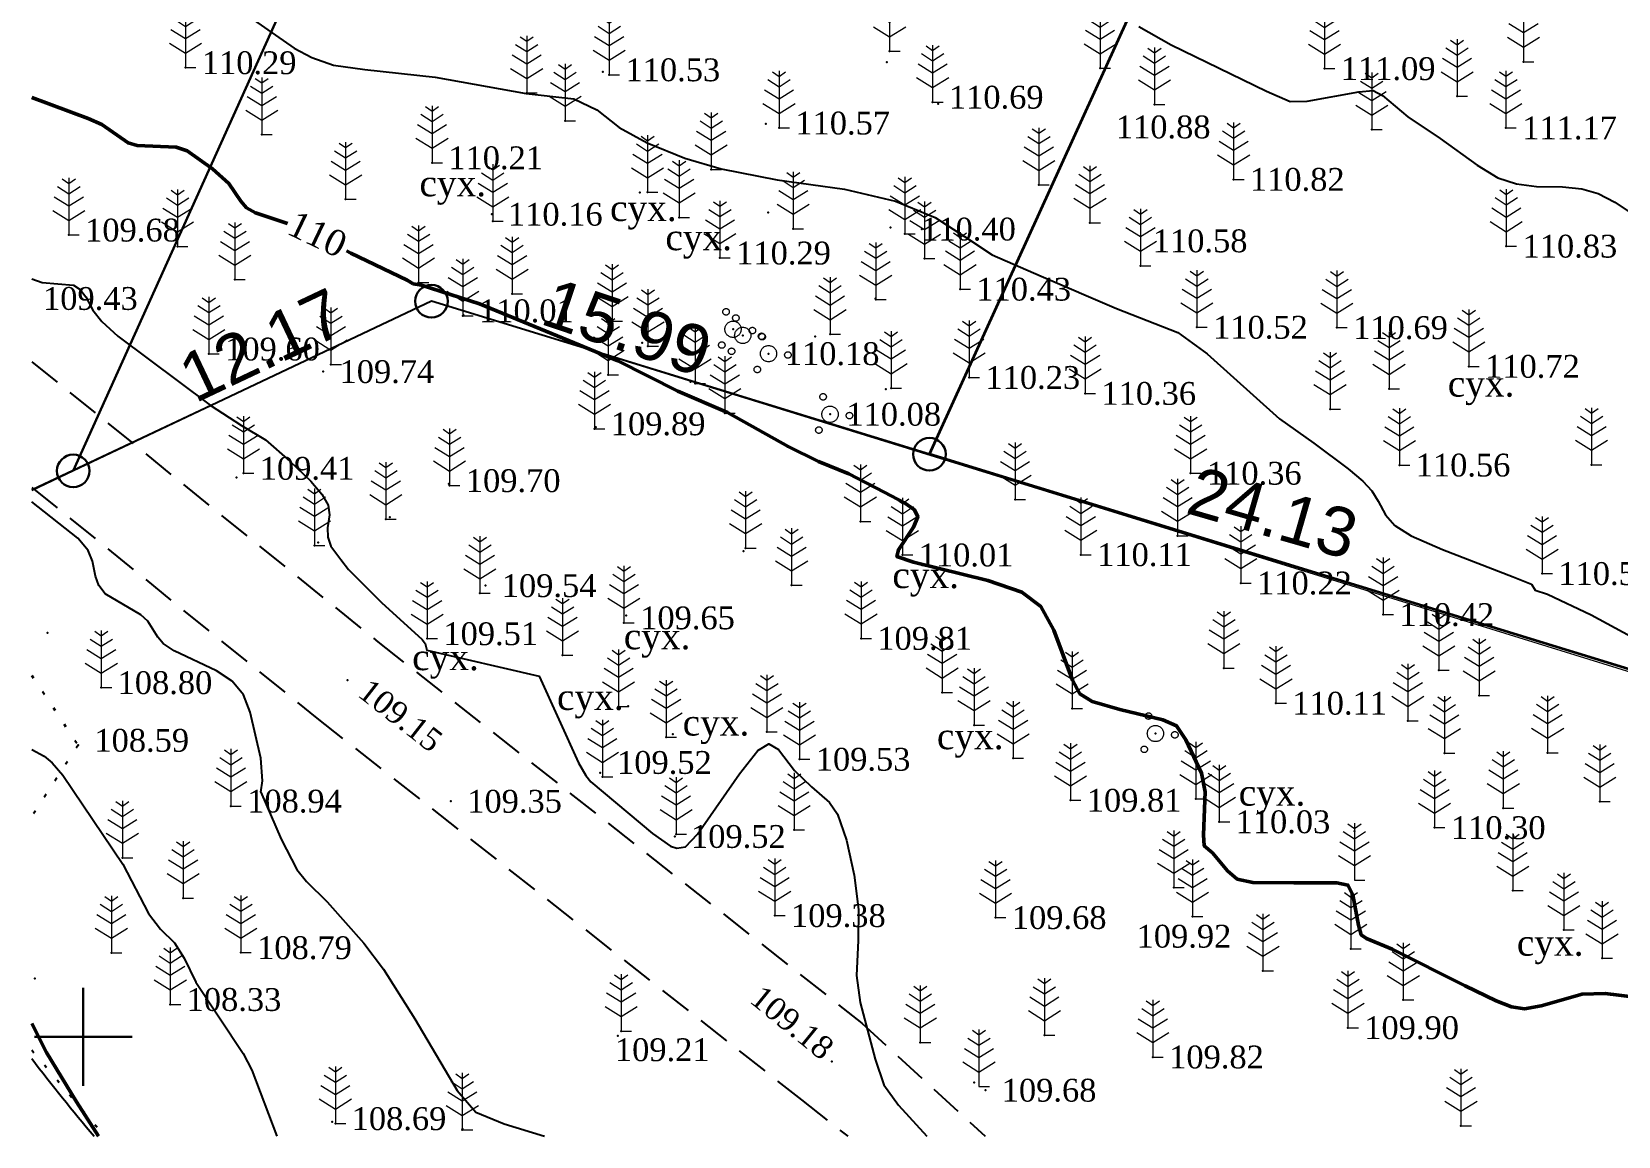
# Model space of a CAD drawing. Header units: millimetres. Extents: x 5405448.4 to 5405536.3, y 5524796.9 to 5524862.1.
# Drawn here: x 5405448.42 to 5405497.13, y 5524796.95 to 5524830.85 of the extents above; entities that cross this region are included whole.
import ezdxf
from ezdxf.enums import TextEntityAlignment as Align

# ---------------------------------------------------------------- set-up
doc = ezdxf.new("R2010")
doc.units = ezdxf.units.MM
for name, pattern in [('DASHEDX2', [1.5, 1, -0.5]), ('HIDDEN', [0.5, 0, -0.5]), ('суцільна', [50, 50, 0])]:
    doc.linetypes.add(name, pattern=pattern)
for name, color, linetype, lineweight in [('11900000', 1, 'Continuous', 30), ('Контур', 7, 'HIDDEN', 30), ('ограждение', 7, 'ZABOR', 20), ('ТОЧКИ', 7, 'Continuous', 30), ('усл. знак', 7, 'суцільна', 20)]:
    doc.layers.add(name, color=color, linetype=linetype, lineweight=lineweight)
for name, color, linetype in [('вис_1_1', 170, 'Continuous'), ('горизонт_1', 12, 'Continuous'), ('горизонтали', 42, 'Continuous'), ('дороги', 7, 'Continuous'), ('Ділянки_Межі', 10, 'Continuous'), ('надписи', 7, 'Continuous'), ('отметки', 7, 'Continuous'), ('промеры', 185, 'Continuous'), ('Растительность', 7, 'Continuous')]:
    doc.layers.add(name, color=color, linetype=linetype)
doc.styles.get("Standard").update_dxf_attribs({"font": 'arial.ttf'})
doc.styles.add('times', font='times.ttf')
doc.linetypes.add('ZABOR', pattern='A,1,-0.1,[132,ltypeshp.shx,S=0.25,R=0,X=-0.1,Y=0],-0.4,1', length=2.5)
doc.linetypes.add('ЗаборДерПр', pattern='A,1,[130,ltypeshp.shx,S=0.25,R=0,X=0,Y=-0.25],1.5', length=2.5)

# ---------------------------------------------------------------- blocks, each defined once
blk = doc.blocks.new('A$C51FE15A3')
at = {"layer": 'Растительность', "color": 94, "lineweight": 0}
for points in [[(-0.343, 1.489), (0, 1.267), (0.343, 1.489)], [(-0.201, 1.726), (0, 1.584), (0.201, 1.726)], [(0, 1.75), (0, 0), (0.319, 0)], [(-0.447, 1.172), (0, 0.895), (0.447, 1.172)], [(-0.493, 0.753), (0, 0.444), (0.493, 0.753)]]:
    blk.add_lwpolyline(points, dxfattribs=at)
blk = doc.blocks.new('A$C72385B22')
at = {"layer": 'усл. знак'}
for centre, radius in [((-0.02, 1.49), 0.25), ((0, 0), 0.625), ((-1.29, -0.64), 0.25), ((1.28, -0.76), 0.25)]:
    blk.add_circle(centre, radius, dxfattribs=at)

msp = doc.modelspace()

# ---------------------------------------------------------------- linework, layer by layer
msp.add_arc((5405490.992, 5524831.58, 111.5), 53.405, 217.1401, 220.4279)
at = {"layer": '11900000', "color": 7}
for points in [[(5405450, 5524798.5, 0), (5405450, 5524801.5, 0)], [(5405450, 5524798.5, 0), (5405450, 5524801.5, 0)], [(5405448.5, 5524800, 0), (5405451.5, 5524800, 0)], [(5405448.5, 5524800, 0), (5405451.5, 5524800, 0)]]:
    msp.add_polyline3d(points, dxfattribs=at)
at = {"layer": 'вис_1_1', "color": 7}
for p in [(5405465.95, 5524829.62, 110.57), (5405474.67, 5524829.92, 110.78), (5405481.22, 5524829.73, 110.87), (5405488.11, 5524829.72, 111.09), (5405494.22, 5524829.93, 111.18), (5405476.25, 5524828.64, 110.73), (5405492.18, 5524828.87, 111.19), (5405482.89, 5524828.62, 110.88), (5405470.96, 5524828.03, 110.6), (5405489.56, 5524827.85, 110.88), (5405493.68, 5524827.9, 111.17), (5405485.32, 5524826.32, 110.82), (5405467.09, 5524825.92, 110.43), (5405479.34, 5524826.15, 110.65), (5405462.54, 5524825.25, 110.16), (5405471.03, 5524825.3, 110.44), (5405474.79, 5524824.84, 110.44), (5405480.91, 5524824.99, 110.61), (5405493.69, 5524824.27, 110.83), (5405475.83, 5524823.89, 110.43), (5405482.46, 5524823.67, 110.58), (5405460.29, 5524823.12, 110), (5405476.92, 5524822.95, 110.43), (5405474.32, 5524822.66, 110.3), (5405461.68, 5524822.15, 109.97), (5405469.95, 5524821.72, 110.22), (5405470.25, 5524821.53, 110.16), (5405472.47, 5524821.5, 110.21), (5405484.19, 5524821.78, 110.52), (5405488.49, 5524821.77, 110.69), (5405467.16, 5524821.3, 110.05), (5405471.04, 5524820.97, 110.18), (5405457.37, 5524820.42, 109.74), (5405492.54, 5524820.58, 110.72), (5405468.64, 5524820.11, 110.04), (5405474.64, 5524819.88, 110.18), (5405477.2, 5524820.24, 110.23), (5405490.09, 5524819.89, 110.61), (5405480.76, 5524819.75, 110.36), (5405469.57, 5524819.24, 110), (5405472.93, 5524819.11, 110.08), (5405488.28, 5524819.27, 110.56), (5405465.74, 5524818.71, 109.84), (5405490.41, 5524817.55, 110.56), (5405496.31, 5524817.56, 110.59), (5405454.71, 5524817.17, 109.49), (5405461.23, 5524816.97, 109.65), (5405484, 5524817.3, 110.36), (5405478.61, 5524816.49, 110.1), (5405459.41, 5524815.95, 109.55), (5405473.86, 5524815.82, 109.93), (5405457.21, 5524815.17, 109.5), (5405483.6, 5524815.38, 110.16), (5405470.27, 5524814.91, 109.82), (5405475.15, 5524814.79, 110.01), (5405480.63, 5524814.8, 110.11), (5405494.79, 5524814.22, 110.51), (5405462.35, 5524813.85, 109.54), (5405471.75, 5524813.86, 109.84), (5405485.54, 5524813.93, 110.22), (5405466.67, 5524812.93, 109.6), (5405489.91, 5524812.96, 110.42), (5405473.88, 5524812.23, 109.81), (5405485.02, 5524811.32, 110.12), (5405491.62, 5524811.25, 110.36), (5405466.73, 5524810.15, 109.58), (5405476.37, 5524810.57, 109.72), (5405486.62, 5524810.24, 110.11), (5405492.86, 5524810.48, 110.42), (5405480.36, 5524810.08, 109.98), (5405490.67, 5524809.7, 110.4), (5405468.1, 5524809.29, 109.58), (5405470.99, 5524809.36, 109.5), (5405477.35, 5524809.57, 109.74), (5405482.92, 5524809.31, 109.97), (5405491.79, 5524808.71, 110.32), (5405494.96, 5524808.72, 110.37), (5405471.99, 5524808.52, 109.53), (5405478.55, 5524808.55, 109.76), (5405465.87, 5524808.1, 109.52), (5405461.29, 5524807.23, 109.35), (5405461.29, 5524807.23, 109.35), (5405480.31, 5524807.26, 109.81), (5405484.16, 5524807.3, 109.98), (5405496.56, 5524807.22, 110.32), (5405493.6, 5524807.02, 110.3), (5405471.83, 5524806.35, 109.43), (5405484.88, 5524806.6, 110.03), (5405489.03, 5524806.31, 110.03), (5405491.49, 5524806.42, 110.3), (5405468.16, 5524806.15, 109.52), (5405483.48, 5524804.58, 109.95), (5405493.89, 5524804.49, 110.18), (5405471.23, 5524803.72, 109.38), (5405478.01, 5524803.66, 109.68), (5405484.06, 5524803.69, 109.92), (5405495.46, 5524803.28, 110.17), (5405488.92, 5524802.7, 109.97), (5405496.63, 5524802.41, 110.07), (5405486.22, 5524802.03, 109.96), (5405490.53, 5524801.13, 109.93), (5405466.41, 5524800.03, 109.23), (5405479.51, 5524800.05, 109.74), (5405488.83, 5524800.28, 109.9), (5405475.7, 5524799.83, 109.6), (5405482.84, 5524799.38, 109.82), (5405477.35, 5524798.6, 109.61), (5405477.7, 5524798.36, 109.68), (5405457.64, 5524797.39, 108.69), (5405461.64, 5524797.18, 108.97), (5405492.3, 5524797.27, 109.77)]:
    msp.add_point(p, dxfattribs=at)
at = {"layer": 'горизонт_1', "color": 32}
for points in [[(5405482.41, 5524831.01, 111), (5405483.4, 5524830.45, 111), (5405486.33, 5524829.03, 111), (5405487.06, 5524828.71, 111), (5405487.58, 5524828.72, 111), (5405489.16, 5524829.01, 111), (5405489.6, 5524829.05, 111), (5405489.89, 5524828.9, 111), (5405490.67, 5524828.24, 111), (5405491.66, 5524827.58, 111), (5405492.8, 5524826.76, 111), (5405493.43, 5524826.37, 111), (5405494, 5524826.18, 111), (5405494.62, 5524826.1, 111), (5405495.42, 5524826.09, 111), (5405496.01, 5524826.03, 111), (5405496.51, 5524825.89, 111), (5405497.02, 5524825.62, 111), (5405497.86, 5524825.06, 111)], [(5405463.597, 5524828.952, 110.5), (5405465.06, 5524828.79, 110.5), (5405465.77, 5524828.46, 110.5), (5405466.45, 5524827.91, 110.5), (5405467.31, 5524827.44, 110.5), (5405468.47, 5524826.97, 110.5), (5405469.59, 5524826.64, 110.5), (5405471.31, 5524826.31, 110.5), (5405473.37, 5524826.02, 110.5), (5405474.94, 5524825.65, 110.5), (5405476.16, 5524825.15, 110.5), (5405477.06, 5524824.57, 110.5), (5405477.91, 5524824, 110.5), (5405479.41, 5524823.35, 110.5), (5405481.72, 5524822.36, 110.5), (5405483.61, 5524821.62, 110.5), (5405484.51, 5524820.97, 110.5), (5405486.73, 5524818.97, 110.5), (5405487.78, 5524818.22, 110.5), (5405488.84, 5524817.44, 110.5), (5405489.29, 5524817.06, 110.5), (5405489.56, 5524816.76, 110.5), (5405489.76, 5524816.44, 110.5), (5405489.98, 5524816.02, 110.5), (5405490.27, 5524815.7, 110.5), (5405490.77, 5524815.38, 110.5), (5405491.73, 5524814.96, 110.5), (5405493.9, 5524814.12, 110.5), (5405494.46, 5524813.89, 110.5), (5405494.58, 5524813.71, 110.5), (5405494.96, 5524813.59, 110.5), (5405496.3, 5524812.95, 110.5), (5405498.26, 5524811.89, 110.5)], [(5405455.449, 5524807.511, 109), (5405456.08, 5524806.07, 109), (5405456.56, 5524805.14, 109), (5405456.86, 5524804.77, 109), (5405457.49, 5524804.14, 109), (5405458.62, 5524802.87, 109), (5405459.22, 5524802.08, 109), (5405460.18, 5524800.55, 109), (5405461.48, 5524798.35, 109), (5405462.05, 5524797.69, 109), (5405462.92, 5524797.33, 109), (5405464.165, 5524796.947, 109)]]:
    msp.add_polyline3d(points, dxfattribs=at)
at = {"layer": 'горизонтали', "color": 32}
for points in [[(5405448.419, 5524835.409, 110.5), (5405448.957, 5524834.792, 110.5), (5405449.117, 5524834.742, 110.5), (5405449.237, 5524834.842, 110.5), (5405449.397, 5524835.112, 110.5), (5405449.587, 5524835.212, 110.5), (5405449.947, 5524835.152, 110.5), (5405451.997, 5524834.252, 110.5), (5405453.537, 5524833.532, 110.5), (5405453.717, 5524833.352, 110.5), (5405454.717, 5524831.622, 110.5), (5405454.997, 5524831.382, 110.5), (5405456.477, 5524830.352, 110.5), (5405457.017, 5524830.062, 110.5), (5405457.687, 5524829.822, 110.5), (5405458.647, 5524829.692, 110.5), (5405460.807, 5524829.462, 110.5), (5405463.597, 5524828.952, 110.5)], [(5405448.419, 5524823.268, 109.5), (5405448.737, 5524823.152, 109.5), (5405449.697, 5524823.072, 109.5), (5405449.907, 5524822.942, 109.5), (5405450.077, 5524822.712, 109.5), (5405450.297, 5524822.302, 109.5), (5405450.567, 5524821.962, 109.5), (5405451.067, 5524821.512, 109.5), (5405453.897, 5524819.392, 109.5), (5405454.857, 5524818.762, 109.5), (5405455.597, 5524818.322, 109.5), (5405456.347, 5524817.672, 109.5), (5405456.987, 5524817.052, 109.5), (5405457.327, 5524816.662, 109.5), (5405457.517, 5524816.322, 109.5), (5405457.557, 5524816.022, 109.5), (5405457.497, 5524815.622, 109.5), (5405457.507, 5524815.342, 109.5), (5405457.607, 5524815.062, 109.5), (5405457.912, 5524814.656, 109.5)], [(5405455.449, 5524807.511, 109), (5405455.507, 5524807.862, 109), (5405455.457, 5524808.552, 109), (5405455.127, 5524809.962, 109), (5405454.917, 5524810.502, 109), (5405454.577, 5524810.922, 109), (5405454.087, 5524811.232, 109), (5405452.787, 5524811.852, 109), (5405452.457, 5524812.072, 109), (5405452.287, 5524812.272, 109), (5405451.987, 5524812.762, 109), (5405451.767, 5524812.952, 109), (5405450.677, 5524813.602, 109), (5405450.477, 5524813.852, 109), (5405450.377, 5524814.142, 109), (5405450.287, 5524814.602, 109), (5405450.147, 5524814.932, 109), (5405449.837, 5524815.302, 109), (5405448.419, 5524816.419, 109)], [(5405457.912, 5524814.656, 109.5), (5405458.147, 5524814.342, 109.5), (5405459.157, 5524813.332, 109.5), (5405460.407, 5524812.192, 109.5), (5405460.497, 5524812.072, 109.5), (5405460.547, 5524811.872, 109.5), (5405463.997, 5524811.072, 109.5), (5405465.207, 5524808.412, 109.5), (5405465.427, 5524808.022, 109.5), (5405465.587, 5524807.822, 109.5), (5405465.587, 5524807.822, 109.5), (5405465.587, 5524807.822, 109.5)], [(5405448.419, 5524808.822, 108.5), (5405448.797, 5524808.612, 108.5), (5405449.047, 5524808.412, 108.5), (5405449.377, 5524808.032, 108.5), (5405451.217, 5524805.302, 108.5), (5405452.007, 5524803.782, 108.5), (5405452.377, 5524803.302, 108.5), (5405452.807, 5524802.882, 108.5), (5405453.097, 5524802.412, 108.5), (5405453.457, 5524801.682, 108.5), (5405454.907, 5524799.492, 108.5), (5405455.177, 5524798.972, 108.5), (5405455.941, 5524796.947, 108.5)], [(5405465.587, 5524807.822, 109.5), (5405467.48, 5524806.24, 109.5), (5405468.03, 5524805.85, 109.5), (5405468.23, 5524805.79, 109.5), (5405468.49, 5524805.83, 109.5), (5405468.86, 5524806.22, 109.5), (5405470.15, 5524808.07, 109.5), (5405470.71, 5524808.79, 109.5), (5405471.05, 5524808.99, 109.5), (5405471.35, 5524808.82, 109.5), (5405471.84, 5524808.17, 109.5), (5405472.36, 5524807.67, 109.5), (5405472.91, 5524807.19, 109.5), (5405473.16, 5524806.83, 109.5), (5405473.43, 5524806.04, 109.5), (5405473.67, 5524804.96, 109.5), (5405473.8, 5524803.91, 109.5), (5405473.79, 5524802.96, 109.5), (5405473.74, 5524801.88, 109.5), (5405473.85, 5524801.05, 109.5), (5405474.31, 5524799.31, 109.5), (5405474.58, 5524798.53, 109.5), (5405475.03, 5524797.9, 109.5), (5405475.896, 5524796.947, 109.5)]]:
    msp.add_polyline3d(points, dxfattribs=at)
at = {"layer": 'горизонтали', "color": 32, "lineweight": 50}
for points in [[(5405448.419, 5524828.835, 110), (5405450.147, 5524828.192, 110), (5405450.567, 5524828.002, 110), (5405451.377, 5524827.442, 110), (5405451.657, 5524827.362, 110), (5405452.857, 5524827.312, 110), (5405453.187, 5524827.192, 110), (5405453.967, 5524826.642, 110), (5405454.467, 5524826.192, 110), (5405454.837, 5524825.652, 110), (5405455.017, 5524825.452, 110), (5405455.287, 5524825.292, 110), (5405456.271, 5524824.968, 110)], [(5405458.082, 5524824.125, 110), (5405458.217, 5524824.052, 110), (5405459.947, 5524823.222, 110), (5405460.127, 5524823.111, 110)], [(5405460.127, 5524823.111, 110), (5405460.39, 5524823.07, 110), (5405462.17, 5524822.5, 110), (5405466.41, 5524820.75, 110), (5405468.26, 5524819.82, 110), (5405469.78, 5524819.16, 110), (5405471.64, 5524818.12, 110), (5405472.57, 5524817.66, 110), (5405473.51, 5524817.28, 110), (5405474.59, 5524816.72, 110), (5405475.21, 5524816.39, 110), (5405475.52, 5524816.18, 110), (5405475.62, 5524815.96, 110), (5405475.49, 5524815.64, 110), (5405475.03, 5524814.95, 110), (5405474.98, 5524814.74, 110), (5405475.49, 5524814.57, 110), (5405477.77, 5524814.01, 110), (5405478.82, 5524813.65, 110), (5405479.4, 5524813.21, 110), (5405479.8, 5524812.48, 110), (5405480.37, 5524810.95, 110), (5405480.6, 5524810.53, 110), (5405480.98, 5524810.29, 110), (5405481.83, 5524810.05, 110), (5405483.15, 5524809.73, 110), (5405483.57, 5524809.55, 110), (5405483.85, 5524809.12, 110), (5405484.33, 5524808.09, 110), (5405484.45, 5524807.52, 110), (5405484.39, 5524806.2, 110), (5405484.42, 5524805.86, 110), (5405484.67, 5524805.65, 110), (5405485.13, 5524805.09, 110), (5405485.43, 5524804.84, 110), (5405485.91, 5524804.74, 110), (5405487.17, 5524804.73, 110), (5405488.49, 5524804.73, 110), (5405488.83, 5524804.66, 110), (5405488.98, 5524804.36, 110), (5405489.15, 5524803.43, 110), (5405489.24, 5524803.13, 110), (5405489.4, 5524803.02, 110), (5405490.19, 5524802.69, 110), (5405492.43, 5524801.56, 110), (5405493.38, 5524801.1, 110), (5405493.85, 5524800.92, 110), (5405494.25, 5524800.86, 110), (5405494.76, 5524800.95, 110), (5405496.02, 5524801.31, 110), (5405496.73, 5524801.33, 110), (5405497.65, 5524801.22, 110)], [(5405448.419, 5524800.411, 108), (5405448.877, 5524799.522, 108), (5405449.797, 5524798.002, 108), (5405450.467, 5524796.947, 108)]]:
    msp.add_polyline3d(points, dxfattribs=at)
at = {"layer": 'дороги', "color": 7, "linetype": 'DASHEDX2', "elevation": 111.172}
for points in [[(5405448.419, 5524820.724), (5405459.049, 5524812.123), (5405473.908, 5524800.421), (5405477.696, 5524796.947)], [(5405448.419, 5524816.865), (5405457.177, 5524809.779), (5405472.054, 5524798.063), (5405473.474, 5524796.947)]]:
    msp.add_lwpolyline(points, dxfattribs=at)
at = {"layer": 'Ділянки_Межі'}
for points in [[(5405469.848, 5524862.054), (5405449.693, 5524817.372), (5405448.419, 5524816.769)], [(5405474.699, 5524862.054), (5405492.553, 5524854.238), (5405475.979, 5524817.883), (5405460.69, 5524822.58), (5405449.693, 5524817.372)], [(5405449.693, 5524817.372), (5405469.848, 5524862.054)]]:
    msp.add_lwpolyline(points, dxfattribs=at)
at = {"layer": 'Ділянки_Межі', "lineweight": 35}
msp.add_lwpolyline([(5405475.979, 5524817.883), (5405492.553, 5524854.238), (5405514.421, 5524844.664), (5405499.047, 5524810.797)], close=True, dxfattribs=at)
at = {"layer": 'Контур', "color": 7, "linetype": 'HIDDEN'}
for points, elevation in [([(5405448.419, 5524811.095), (5405449.843, 5524808.951)], 107.598), ([(5405449.843, 5524808.951), (5405448.419, 5524806.77)], 107.598), ([(5405449.843, 5524808.951), (5405449.843, 5524808.951), (5405449.843, 5524808.951)], 108.588), ([(5405448.419, 5524799.588), (5405450.659, 5524796.947)], 107.598)]:
    msp.add_lwpolyline(points, dxfattribs=dict(at, elevation=elevation))
at = {"layer": 'ограждение', "color": 7, "linetype": 'ЗаборДерПр', "elevation": 107.24}
msp.add_lwpolyline([(5405500.1, 5524810.39), (5405460.69, 5524822.58), (5405448.419, 5524816.796)], dxfattribs=at)
at = {"layer": 'отметки', "color": 7}
for p in [(5405474.758, 5524830.252, 110.769), (5405453.141, 5524829.751, 110.286), (5405466.149, 5524829.534, 110.533), (5405463.615, 5524828.975, 110.502), (5405476.078, 5524828.693, 110.69), (5405455.482, 5524827.695, 110.255), (5405464.794, 5524828.119, 110.514), (5405471.363, 5524827.899, 110.566), (5405460.709, 5524826.833, 110.21), (5405469.28, 5524826.627, 110.403), (5405458.057, 5524825.711, 110.126), (5405467.326, 5524825.923, 110.409), (5405462.575, 5524825.034, 110.185), (5405468.296, 5524825.155, 110.4), (5405471.799, 5524824.805, 110.303), (5405475.75, 5524824.788, 110.399), (5405449.558, 5524824.613, 109.678), (5405452.896, 5524824.264, 109.631), (5405475.226, 5524824.644, 110.396), (5405469.547, 5524823.91, 110.295), (5405454.658, 5524823.245, 109.776), (5405460.294, 5524823.154, 110.007), (5405463.168, 5524822.811, 110.201), (5405474.33, 5524822.63, 110.212), (5405461.653, 5524822.136, 110.007), (5405466.237, 5524821.971, 110.082), (5405472.928, 5524821.569, 110.232), (5405453.857, 5524820.962, 109.602), (5405467.339, 5524821.199, 110.106), (5405457.606, 5524820.637, 109.706), (5405466.118, 5524820.32, 110.106), (5405468.784, 5524820.056, 110.016), (5405474.801, 5524819.912, 110.19), (5405469.699, 5524819.146, 110.037), (5405465.697, 5524818.667, 109.894), (5405454.919, 5524817.301, 109.413), (5405461.247, 5524816.923, 109.695), (5405459.291, 5524815.891, 109.554), (5405457.098, 5524815.085, 109.49), (5405470.337, 5524815.003, 109.891), (5405462.179, 5524813.615, 109.481), (5405466.6, 5524812.711, 109.65), (5405448.902, 5524812.399, 108.856), (5405460.558, 5524812.224, 109.514), (5405464.715, 5524811.713, 109.533), (5405450.555, 5524810.721, 108.801), (5405458.113, 5524810.951, 109.145), (5405466.437, 5524810.141, 109.539), (5405467.897, 5524809.196, 109.569), (5405449.843, 5524808.951, 108.588), (5405465.94, 5524807.981, 109.519), (5405454.534, 5524807.085, 108.942), (5405468.202, 5524806.221, 109.494), (5405451.201, 5524805.498, 108.51), (5405453.067, 5524804.259, 108.637), (5405450.863, 5524802.581, 108.318), (5405454.84, 5524802.586, 108.787), (5405448.514, 5524801.795, 108.085), (5405452.674, 5524800.995, 108.326), (5405466.516, 5524800.178, 109.206), (5405472.981, 5524799.242, 109.182), (5405457.741, 5524797.338, 108.687), (5405461.639, 5524797.14, 108.972)]:
    msp.add_point(p, dxfattribs=at)
at = {"layer": 'ТОЧКИ'}
for centre in [(5405460.69, 5524822.58), (5405475.979, 5524817.883), (5405449.693, 5524817.372, 107.24)]:
    msp.add_circle(centre, 0.5, dxfattribs=at)

# ---------------------------------------------------------------- block references
at = {"layer": 'Растительность', "color": 7}
for p in [(5405474.758, 5524830.252, 110.769), (5405494.22, 5524829.93, 110.18), (5405453.141, 5524829.751, 110.286), (5405466.149, 5524829.534, 110.533), (5405481.22, 5524829.73, 109.87), (5405488.11, 5524829.72, 110.09), (5405463.615, 5524828.975, 110.502), (5405492.18, 5524828.87, 110.19), (5405476.078, 5524828.693, 110.69), (5405482.89, 5524828.62, 109.88), (5405464.794, 5524828.119, 110.514), (5405471.363, 5524827.899, 110.566), (5405489.56, 5524827.85, 109.88), (5405493.68, 5524827.9, 110.17), (5405455.482, 5524827.695, 110.255), (5405460.709, 5524826.833, 110.21), (5405469.28, 5524826.627, 110.403), (5405467.326, 5524825.923, 110.409), (5405479.34, 5524826.15, 109.65), (5405485.32, 5524826.32, 109.82), (5405458.057, 5524825.711, 110.126), (5405462.575, 5524825.034, 110.185), (5405468.296, 5524825.155, 110.4), (5405480.91, 5524824.99, 109.61), (5405449.558, 5524824.613, 109.678), (5405471.799, 5524824.805, 110.303), (5405475.226, 5524824.644, 110.396), (5405452.896, 5524824.264, 109.631), (5405493.69, 5524824.27, 109.83), (5405469.547, 5524823.91, 110.295), (5405475.83, 5524823.89, 109.43), (5405482.46, 5524823.67, 109.58), (5405454.658, 5524823.245, 109.776), (5405460.294, 5524823.154, 110.007), (5405463.168, 5524822.811, 110.201), (5405474.33, 5524822.63, 110.212), (5405476.92, 5524822.95, 109.43), (5405461.653, 5524822.136, 110.007), (5405466.237, 5524821.971, 110.082), (5405472.928, 5524821.569, 110.232), (5405484.19, 5524821.78, 109.52), (5405488.49, 5524821.77, 109.69), (5405467.339, 5524821.199, 110.106), (5405453.857, 5524820.962, 109.602), (5405457.606, 5524820.637, 109.706), (5405492.54, 5524820.58, 109.72), (5405466.118, 5524820.32, 110.106), (5405468.784, 5524820.056, 110.016), (5405477.2, 5524820.24, 109.23), (5405474.801, 5524819.912, 110.19), (5405480.76, 5524819.75, 109.36), (5405490.09, 5524819.89, 109.61), (5405469.699, 5524819.146, 110.037), (5405488.28, 5524819.27, 109.56), (5405465.697, 5524818.667, 109.894), (5405454.919, 5524817.301, 109.413), (5405484, 5524817.3, 109.36), (5405490.41, 5524817.55, 109.56), (5405496.31, 5524817.56, 109.59), (5405461.247, 5524816.923, 109.695), (5405478.61, 5524816.49, 109.1), (5405459.291, 5524815.891, 109.554), (5405473.86, 5524815.82, 108.93), (5405483.6, 5524815.38, 109.16), (5405457.098, 5524815.085, 109.49), (5405470.337, 5524815.003, 109.891), (5405475.15, 5524814.79, 109.01), (5405480.63, 5524814.8, 109.11), (5405494.79, 5524814.22, 109.51), (5405471.75, 5524813.86, 108.84), (5405485.54, 5524813.93, 109.22), (5405462.179, 5524813.615, 109.481), (5405489.91, 5524812.96, 109.42), (5405466.6, 5524812.711, 109.65), (5405460.558, 5524812.224, 109.514), (5405473.88, 5524812.23, 108.81), (5405464.715, 5524811.713, 109.533), (5405485.02, 5524811.32, 109.12), (5405491.62, 5524811.25, 109.36), (5405450.555, 5524810.721, 108.801), (5405476.37, 5524810.57, 108.72), (5405492.86, 5524810.48, 109.42), (5405466.437, 5524810.141, 109.539), (5405480.36, 5524810.08, 108.98), (5405486.62, 5524810.24, 109.11), (5405470.99, 5524809.36, 108.5), (5405477.35, 5524809.57, 108.74), (5405490.67, 5524809.7, 109.4), (5405467.897, 5524809.196, 109.569), (5405471.99, 5524808.52, 108.53), (5405478.55, 5524808.55, 108.76), (5405491.79, 5524808.71, 109.32), (5405494.96, 5524808.72, 109.37), (5405465.94, 5524807.981, 109.519), (5405454.534, 5524807.085, 108.942), (5405480.31, 5524807.26, 108.81), (5405484.16, 5524807.3, 108.98), (5405493.6, 5524807.02, 109.3), (5405496.56, 5524807.22, 109.32), (5405484.88, 5524806.6, 109.03), (5405491.49, 5524806.42, 109.3), (5405468.202, 5524806.221, 109.494), (5405471.83, 5524806.35, 108.43), (5405451.201, 5524805.498, 108.51), (5405483.48, 5524804.58, 108.95), (5405489.03, 5524804.81, 109.03), (5405493.89, 5524804.49, 109.18), (5405453.067, 5524804.259, 108.637), (5405471.23, 5524803.72, 108.38), (5405478.01, 5524803.66, 108.68), (5405484.06, 5524803.69, 108.92), (5405495.46, 5524803.28, 109.17), (5405450.863, 5524802.581, 108.318), (5405454.84, 5524802.586, 108.787), (5405488.92, 5524802.7, 108.97), (5405486.22, 5524802.03, 108.96), (5405496.63, 5524802.41, 109.07), (5405490.53, 5524801.13, 108.93), (5405452.674, 5524800.995, 108.326), (5405466.516, 5524800.178, 109.206), (5405488.83, 5524800.28, 108.9), (5405475.7, 5524799.83, 108.6), (5405479.51, 5524800.05, 108.74), (5405482.84, 5524799.38, 108.82), (5405477.501, 5524798.474), (5405457.741, 5524797.338, 108.687), (5405492.3, 5524797.27, 108.77), (5405461.639, 5524797.14, 108.972)]:
    msp.add_blockref('A$C51FE15A3', p, dxfattribs=at)
at = {"layer": 'усл. знак', "color": 7, "linetype": 'суцільна', "lineweight": 13, "xscale": 0.3999999998750298, "yscale": 0.3999999998750298, "zscale": 0.3999999998750298, "rotation": 265.3647753868261}
for p in [(5405469.95, 5524821.72, 109.22), (5405470.25, 5524821.53, 109.16), (5405471.04, 5524820.97, 109.18), (5405472.93, 5524819.11, 109.08), (5405482.92, 5524809.31, 108.97)]:
    msp.add_blockref('A$C72385B22', p, dxfattribs=at)

# ---------------------------------------------------------------- texts
at = {"layer": 'вис_1_1', "color": 7, "style": 'times'}
for s, p in [('111.09', (5405488.61, 5524829.72, 111.09)), ('110.88', (5405481.703, 5524827.93, 110.88)), ('111.17', (5405494.18, 5524827.9, 111.17)), ('110.82', (5405485.82, 5524826.32, 110.82)), ('110.16', (5405463.04, 5524825.25, 110.16)), ('110.58', (5405482.838, 5524824.433, 110.58)), ('110.83', (5405494.19, 5524824.27, 110.83)), ('110.43', (5405477.42, 5524822.95, 110.43)), ('110.52', (5405484.69, 5524821.78, 110.52)), ('110.69', (5405488.99, 5524821.77, 110.69)), ('110.18', (5405471.54, 5524820.97, 110.18)), ('110.72', (5405493.04, 5524820.58, 110.72)), ('109.74', (5405457.87, 5524820.42, 109.74)), ('110.23', (5405477.7, 5524820.24, 110.23)), ('110.36', (5405481.26, 5524819.75, 110.36)), ('110.08', (5405473.43, 5524819.11, 110.08)), ('110.56', (5405490.91, 5524817.55, 110.56)), ('110.36', (5405484.5, 5524817.3, 110.36)), ('110.01', (5405475.65, 5524814.79, 110.01)), ('110.11', (5405481.13, 5524814.8, 110.11)), ('110.51', (5405495.29, 5524814.22, 110.51)), ('109.54', (5405462.85, 5524813.85, 109.54)), ('110.22', (5405486.04, 5524813.93, 110.22)), ('110.42', (5405490.41, 5524812.96, 110.42)), ('109.81', (5405474.38, 5524812.23, 109.81)), ('110.11', (5405487.12, 5524810.24, 110.11)), ('109.52', (5405466.39, 5524808.422, 109.52)), ('109.53', (5405472.49, 5524808.52, 109.53)), ('109.35', (5405461.79, 5524807.23, 109.35)), ('109.35', (5405461.79, 5524807.23, 109.35)), ('109.81', (5405480.81, 5524807.26, 109.81)), ('110.03', (5405485.38, 5524806.6, 110.03)), ('110.30', (5405491.99, 5524806.42, 110.3)), ('109.52', (5405468.66, 5524806.15, 109.52)), ('109.38', (5405471.73, 5524803.72, 109.38)), ('109.68', (5405478.51, 5524803.66, 109.68)), ('109.92', (5405482.341, 5524803.088, 109.92)), ('109.90', (5405489.33, 5524800.28, 109.9)), ('109.82', (5405483.34, 5524799.38, 109.82)), ('109.68', (5405478.2, 5524798.36, 109.68))]:
    msp.add_text(s, height=0.7, dxfattribs=at).set_placement(p, align=Align.MIDDLE_LEFT)
at = {"layer": 'горизонтали', "color": 32, "lineweight": 50, "style": 'times'}
msp.add_text('110', height=0.8, rotation=334.4231, dxfattribs=at).set_placement((5405456.548, 5524825.395, 110), align=Align.TOP_LEFT)
at = {"layer": 'надписи', "color": 7, "style": 'times'}
for p in [(5405460.323, 5524826.602, 111.861), (5405466.174, 5524825.842, 111.861), (5405467.873, 5524824.947, 111.861), (5405491.895, 5524820.452, 111.861), (5405474.842, 5524814.575, 111.861), (5405466.597, 5524812.697, 111.861), (5405460.1, 5524812.055, 111.861), (5405464.546, 5524810.834, 111.861), (5405468.404, 5524810.048, 111.861), (5405476.21, 5524809.629, 111.861), (5405485.475, 5524807.896, 111.861), (5405494.016, 5524803.29, 111.861)]:
    msp.add_text('сух.', height=0.8, dxfattribs=at).set_placement(p, align=Align.TOP_LEFT)
at = {"layer": 'отметки', "color": 7, "style": 'times'}
for s, p in [('110.29', (5405453.641, 5524830.251, 110.286)), ('110.53', (5405466.649, 5524830.034, 110.533)), ('110.69', (5405476.578, 5524829.193, 110.69)), ('110.57', (5405471.863, 5524828.399, 110.566)), ('110.21', (5405461.209, 5524827.333, 110.21)), ('109.68', (5405450.058, 5524825.113, 109.678)), ('110.40', (5405475.726, 5524825.144, 110.396)), ('110.29', (5405470.047, 5524824.41, 110.295)), ('109.43', (5405448.766, 5524823.015, 109.431)), ('110.01', (5405462.153, 5524822.636, 110.007)), ('109.60', (5405454.357, 5524821.462, 109.602)), ('109.89', (5405466.197, 5524819.167, 109.894)), ('109.41', (5405455.419, 5524817.801, 109.413)), ('109.70', (5405461.747, 5524817.423, 109.695)), ('109.65', (5405467.1, 5524813.211, 109.65)), ('109.51', (5405461.058, 5524812.724, 109.514)), ('108.80', (5405451.055, 5524811.221, 108.801)), ('108.59', (5405450.343, 5524809.451, 108.588)), ('108.94', (5405455.034, 5524807.585, 108.942)), ('108.79', (5405455.34, 5524803.086, 108.787)), ('108.33', (5405453.174, 5524801.495, 108.326)), ('109.21', (5405466.324, 5524799.954, 109.206)), ('108.69', (5405458.241, 5524797.838, 108.687))]:
    msp.add_text(s, height=0.7, dxfattribs=at).set_placement(p, align=Align.TOP_LEFT)
for s, rotation, p in [('109.15', 321.9716, (5405458.815, 5524811.037, 109.145)), ('109.18', 320.8491, (5405470.861, 5524801.631, 109.182))]:
    msp.add_text(s, height=0.7, rotation=rotation, dxfattribs=at).set_placement(p, align=Align.TOP_LEFT)
at = {"layer": 'промеры', "char_height": 1.5, "attachment_point": 1}
for s, insert, rotation in [('12.17', (5405452.79, 5524820.792), 25.3422), ('15.99', (5405464.454, 5524823.323), 341.517), ('24.13', (5405484.216, 5524817.533), 343.9496)]:
    msp.add_mtext(s, dxfattribs=dict(at, insert=insert, rotation=rotation))

doc.saveas('drawing.dxf')
